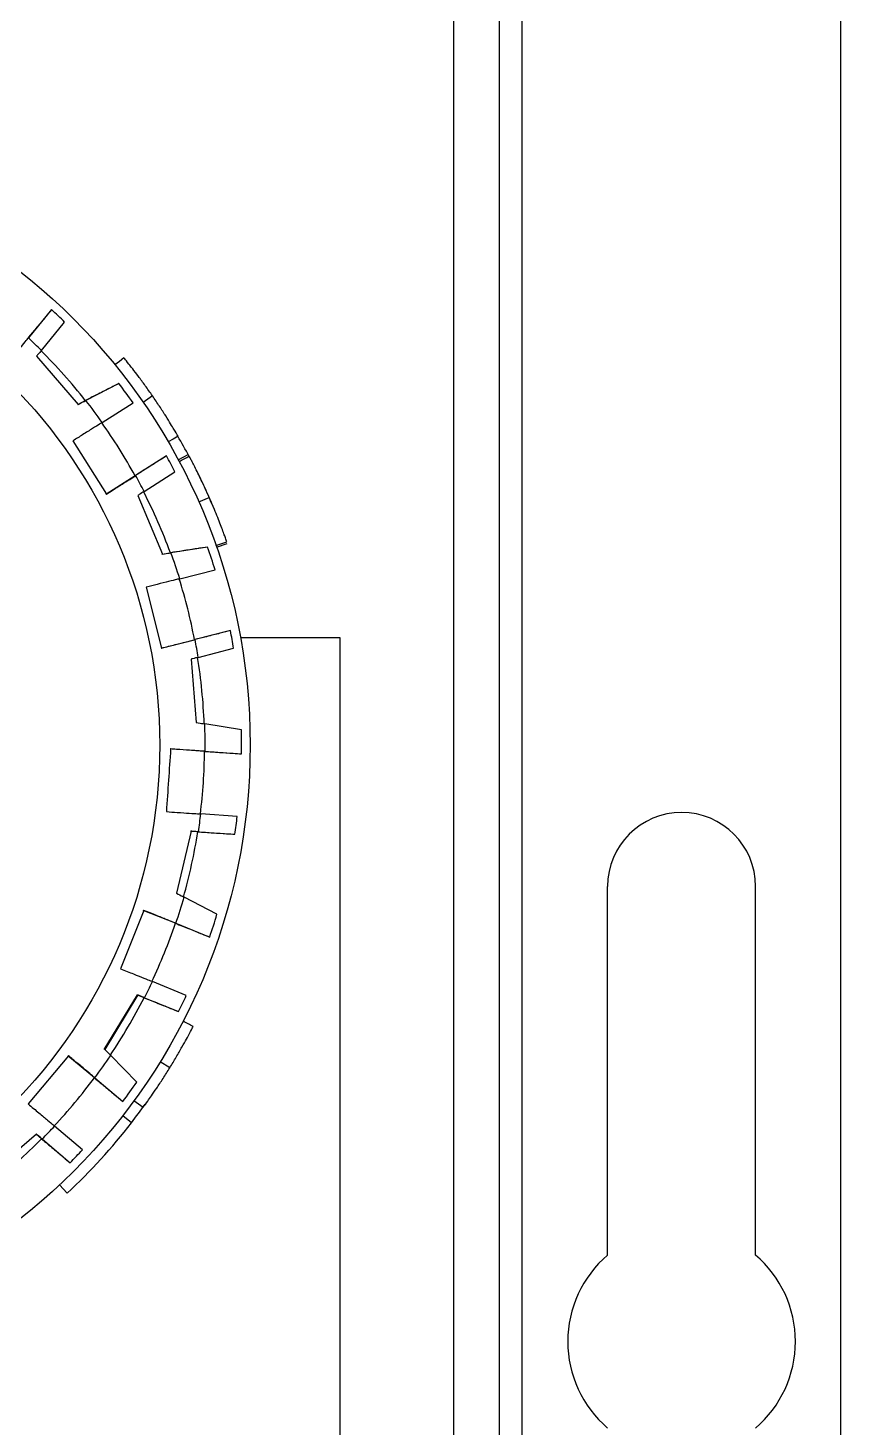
# Model space of a CAD drawing. Extents: x 75 to 2075, y 25 to 1460.
# Drawn here: x 693.9 to 753.4, y 643.3 to 745.8 of the extents above; entities that cross this region are included whole.
import ezdxf

# ---------------------------------------------------------------- set-up
doc = ezdxf.new("R2010")
doc.units = 0
doc.header["$LTSCALE"] = 5
doc.linetypes.add('SLD-KATı', pattern=[0])
doc.layers.get('0').update_dxf_attribs({"linetype": 'CONTINUOUS'})

msp = doc.modelspace()

# ---------------------------------------------------------------- linework, layer by layer
at = {"color": 7, "linetype": 'SLD-KATı'}
for p, q in [((753.427, 566.264), (753.427, 1296.028)), ((728.427, 566.264), (728.427, 977.154)), ((695.645, 725.182), (693.945, 723.104)), ((694.891, 722.19), (696.594, 724.272)), ((694.547, 721.777), (697.585, 718.241)), ((700.569, 719.767), (698.147, 718.526)), ((703.026, 718.861), (702.34, 718.388)), ((697.552, 718.243), (698.107, 718.523)), ((697.577, 718.241), (697.554, 718.241)), ((699.348, 716.918), (701.604, 718.357)), ((697.205, 715.571), (699.652, 711.676)), ((704.051, 714.462), (701.794, 713.022)), ((704.917, 714.18), (705.642, 714.57)), ((704.917, 714.181), (705.641, 714.57)), ((705.642, 714.57), (705.641, 714.57)), ((699.615, 711.676), (701.756, 713.02)), ((702.412, 711.861), (704.673, 713.303)), ((701.957, 711.574), (703.753, 707.273)), ((706.418, 711.094), (707.18, 711.43)), ((707.06, 707.791), (704.375, 707.37)), ((707.675, 707.905), (708.462, 708.18)), ((707.715, 707.775), (708.503, 708.048)), ((703.722, 707.274), (704.336, 707.369)), ((703.745, 707.273), (703.722, 707.273)), ((705.021, 705.469), (707.61, 706.13)), ((702.567, 704.851), (703.69, 700.39)), ((708.733, 701.669), (706.144, 701.009)), ((703.653, 700.39), (706.104, 701.007)), ((716.76, 701.146), (709.467, 701.146)), ((716.76, 587.813), (716.76, 701.146)), ((705.851, 699.582), (706.23, 694.936)), ((706.372, 699.713), (708.967, 700.375)), ((709.534, 694.394), (706.851, 694.835)), ((706.839, 692.828), (704.317, 692.999)), ((706.878, 692.828), (709.543, 692.645)), ((709.233, 688.056), (706.568, 688.238)), ((705.848, 686.972), (704.773, 682.437)), ((705.817, 686.972), (705.84, 686.972)), ((706.345, 686.936), (705.817, 686.972)), ((706.384, 686.936), (709.055, 686.753)), ((707.746, 680.89), (705.333, 682.148)), ((736.344, 655.93), (736.344, 682.931)), ((747.177, 655.93), (747.177, 682.931)), ((702.39, 681.175), (700.677, 676.906)), ((704.699, 680.233), (702.354, 681.175)), ((704.739, 680.231), (707.215, 679.223)), ((705.501, 674.954), (703.025, 675.962)), ((699.494, 670.999), (701.918, 674.981)), ((701.949, 674.981), (699.526, 670.999)), ((702.409, 674.782), (701.917, 674.98)), ((701.918, 674.981), (701.941, 674.981)), ((702.448, 674.78), (704.93, 673.77)), ((696.869, 670.536), (693.921, 667.006)), ((698.772, 668.916), (696.833, 670.536)), ((701.873, 668.598), (699.969, 670.552)), ((704.289, 669.641), (703.58, 670.079)), ((698.811, 668.913), (700.852, 667.178)), ((701.497, 665.626), (700.843, 666.136)), ((694.536, 664.781), (691, 661.744)), ((694.91, 664.439), (694.502, 664.779)), ((694.505, 664.781), (694.528, 664.781)), ((697.904, 663.647), (695.862, 665.382)), ((694.948, 664.436), (696.994, 662.697)), ((696.791, 660.468), (696.223, 661.073)), ((696.79, 660.468), (696.223, 661.073)), ((696.79, 660.468), (696.791, 660.468))]:
    msp.add_line(p, q, dxfattribs=at)
at = {"color": 8, "linetype": 'SLD-KATı'}
for p, q in [((725.094, 567.813), (725.094, 977.154)), ((730.094, 566.264), (730.094, 977.154))]:
    msp.add_line(p, q, dxfattribs=at)
at = {"color": 7, "linetype": 'SLD-KATı', "flags": 128}
for points in [[(700.926, 721.657), (700.603, 721.394), (700.279, 721.131)], [(704.895, 715.912), (704.534, 715.702), (704.174, 715.493)], [(702.335, 666.742), (701.999, 666.988), (701.662, 667.233)]]:
    msp.add_lwpolyline(points, dxfattribs=at)
at = {"color": 7, "linetype": 'SLD-KATı'}
for centre, radius in [((666.006, 693.285), 44.167), ((666.045, 693.285), 37.51)]:
    msp.add_circle(centre, radius, dxfattribs=at)
for centre, radius, start, end in [((665.971, 693.247), 43.593, 45.37319, 47.10166), ((665.907, 693.145), 41.033, 45.06057, 46.89746), ((666.011, 693.288), 40.829, 38.17633, 45.05618), ((665.964, 693.255), 43.593, 35.15859, 37.45773), ((666.063, 693.3), 40.812, 35.3579, 38.17572), ((666.018, 693.291), 40.821, 28.90055, 35.3604), ((665.878, 693.226), 45.121, 28.02934, 30.18566), ((666.143, 693.357), 43.387, 27.36941, 29.10605), ((665.963, 693.243), 40.928, 27.05832, 28.89991), ((666.008, 693.285), 40.833, 20.17634, 27.05554), ((666.047, 693.298), 43.499, 17.15701, 19.4611), ((666.012, 693.274), 40.871, 17.36073, 20.17442), ((666.007, 693.285), 40.834, 10.90158, 17.35937), ((666.012, 693.285), 43.536, 9.37252, 11.10312), ((665.982, 693.275), 40.899, 9.05721, 10.90018), ((666.005, 693.285), 40.836, 2.1767, 9.05535), ((666.04, 693.285), 40.841, 359.35905, 2.17493), ((666.003, 693.285), 43.545, 359.15853, 1.46016), ((666.008, 693.285), 40.834, 352.90149, 359.35931), ((665.973, 693.295), 40.908, 351.0577, 352.90017), ((741.76, 682.931), 5.417, 0, 180), ((666.026, 693.282), 43.521, 351.37127, 353.10255), ((666.012, 693.284), 40.83, 344.1762, 351.05597), ((666.046, 693.284), 40.835, 341.35912, 344.17544), ((666.013, 693.283), 40.828, 334.90078, 341.35944), ((666.059, 693.269), 43.486, 341.15654, 343.46119), ((666.224, 693.195), 40.636, 333.05257, 334.90747), ((666.012, 693.283), 40.829, 326.1759, 333.05576), ((666.088, 693.245), 43.45, 333.37058, 335.10474), ((665.983, 693.326), 40.911, 323.36182, 326.17289), ((665.998, 693.292), 40.845, 316.90285, 323.35895), ((665.951, 693.324), 43.609, 323.16191, 325.46021), ((665.935, 693.32), 45.059, 322.07508, 324.2344), ((666.002, 693.284), 44.998, 313.17485, 322.07424), ((666.113, 693.217), 40.741, 315.05417, 316.90424), ((666, 693.294), 40.845, 308.17738, 315.05453), ((666.093, 693.204), 43.423, 315.36868, 317.1039), ((741.76, 649.597), 8.333, 130.5416, 229.4584), ((741.76, 649.597), 8.333, 310.5416, 49.4584)]:
    msp.add_arc(centre, radius, start, end, dxfattribs=at)
for points, knots in [([(695.645, 725.182), (695.485, 724.99), (695.166, 724.608), (694.535, 723.852), (694.102, 723.333), (693.908, 723.101)], [0, 0, 0, 0, 0.3557056, 0.7114003, 1, 1, 1, 1]), ([(692.324, 721.161), (692.552, 721.434), (693.009, 721.981), (693.538, 722.616), (693.866, 723.009), (693.921, 723.075), (693.945, 723.104)], [0, 0, 0, 0, 0.2645809, 0.5292883, 0.7936662, 1, 1, 1, 1]), ([(694.891, 722.19), (694.883, 722.18), (694.853, 722.144), (694.72, 721.985), (694.57, 721.805), (694.547, 721.777)], [0, 0, 0, 0, 0.2423493, 0.8820954, 1, 1, 1, 1]), ([(703.026, 718.861), (702.849, 719.114), (702.495, 719.619), (701.981, 720.314), (701.555, 720.87), (701.203, 721.316), (700.946, 721.634), (700.933, 721.649), (700.926, 721.657)], [0, 0, 0, 0, 0.1264944, 0.2525524, 0.3776599, 0.5024582, 0.7511081, 1, 1, 1, 1]), ([(700.569, 719.767), (700.341, 719.652), (699.887, 719.423), (698.994, 718.971), (698.382, 718.662), (698.107, 718.523)], [0, 0, 0, 0, 0.35538008, 0.71056979, 1, 1, 1, 1]), ([(704.895, 715.912), (704.887, 715.926), (704.871, 715.955), (704.694, 716.26), (704.376, 716.789), (704.016, 717.369), (703.547, 718.097), (703.2, 718.606), (703.026, 718.861)], [0, 0, 0, 0, 0.24892122, 0.49750183, 0.62236769, 0.7475689, 0.87348854, 1, 1, 1, 1]), ([(697.585, 718.241), (697.758, 718.329), (698.054, 718.479), (698.119, 718.512), (698.147, 718.526)], [0, 0, 0, 0, 0.5833581, 1, 1, 1, 1]), ([(699.348, 716.918), (699.3, 716.888), (699.206, 716.828), (698.676, 716.495), (697.983, 716.06), (697.444, 715.721), (697.205, 715.571)], [0, 0, 0, 0, 0.2637563, 0.5275914, 0.7916145, 1, 1, 1, 1]), ([(704.051, 714.462), (703.84, 714.329), (703.419, 714.064), (702.585, 713.541), (702.012, 713.181), (701.756, 713.02)], [0, 0, 0, 0, 0.3557112, 0.7113948, 1, 1, 1, 1]), ([(704.977, 714.055), (705.1, 714.12), (705.345, 714.251), (705.59, 714.381), (705.712, 714.447)], [0, 0, 0, 0, 0.5000297, 1, 1, 1, 1]), ([(707.18, 711.43), (707.007, 711.816), (706.746, 712.395), (706.404, 713.101), (706.17, 713.569), (705.973, 713.954), (705.819, 714.248), (705.746, 714.384), (705.716, 714.441), (705.713, 714.445), (705.712, 714.447)], [0, 0, 0, 0, 0.2516852, 0.3774709, 0.5027916, 0.6279259, 0.752074, 0.8760121, 0.9380083, 1, 1, 1, 1]), ([(699.652, 711.676), (699.953, 711.865), (700.556, 712.244), (701.256, 712.684), (701.69, 712.956), (701.763, 713.002), (701.794, 713.022)], [0, 0, 0, 0, 0.2645902, 0.5292804, 0.7936647, 1, 1, 1, 1]), ([(707.559, 710.534), (707.312, 711.109), (706.943, 711.97), (706.536, 712.822), (706.377, 713.148), (706.359, 713.185), (706.351, 713.203)], [0, 0, 0, 0, 0.5019593, 0.7517014, 0.8761391, 1, 1, 1, 1]), ([(702.412, 711.861), (702.401, 711.854), (702.361, 711.829), (702.185, 711.718), (701.987, 711.594), (701.957, 711.574)], [0, 0, 0, 0, 0.2423438, 0.8821019, 1, 1, 1, 1]), ([(708.462, 708.18), (708.439, 708.246), (708.405, 708.344), (708.259, 708.751), (708.105, 709.169), (707.911, 709.675), (707.611, 710.429), (707.353, 711.03), (707.18, 711.43)], [0, 0, 0, 0, 0.2474232, 0.3728794, 0.4967249, 0.6215928, 0.7480632, 1, 1, 1, 1]), ([(707.06, 707.791), (706.809, 707.752), (706.306, 707.674), (705.317, 707.521), (704.64, 707.416), (704.336, 707.369)], [0, 0, 0, 0, 0.35537936, 0.7105717, 1, 1, 1, 1]), ([(703.753, 707.273), (703.945, 707.303), (704.273, 707.354), (704.345, 707.365), (704.375, 707.37)], [0, 0, 0, 0, 0.58336, 1, 1, 1, 1]), ([(705.021, 705.469), (704.966, 705.456), (704.858, 705.428), (704.251, 705.275), (703.458, 705.075), (702.84, 704.92), (702.567, 704.851)], [0, 0, 0, 0, 0.2637594, 0.5275878, 0.7916158, 1, 1, 1, 1]), ([(708.733, 701.669), (708.492, 701.608), (708.009, 701.487), (707.054, 701.246), (706.398, 701.081), (706.104, 701.007)], [0, 0, 0, 0, 0.3557072, 0.7114049, 1, 1, 1, 1]), ([(703.69, 700.39), (704.035, 700.477), (704.726, 700.651), (705.528, 700.853), (706.024, 700.978), (706.107, 700.999), (706.144, 701.009)], [0, 0, 0, 0, 0.2645975, 0.5292964, 0.7936768, 1, 1, 1, 1]), ([(706.372, 699.713), (706.359, 699.71), (706.314, 699.698), (706.113, 699.648), (705.886, 699.59), (705.851, 699.582)], [0, 0, 0, 0, 0.242343, 0.8821004, 1, 1, 1, 1]), ([(706.23, 694.936), (706.421, 694.905), (706.749, 694.851), (706.821, 694.84), (706.851, 694.835)], [0, 0, 0, 0, 0.5833562, 1, 1, 1, 1]), ([(704.354, 692.999), (704.302, 692.234), (704.199, 690.704), (704.095, 689.174), (704.043, 688.409)], [0, 0, 0, 0, 0.5000108, 1, 1, 1, 1]), ([(706.878, 692.828), (706.865, 692.829), (706.818, 692.832), (706.495, 692.854), (705.775, 692.903), (704.997, 692.955), (704.496, 692.989), (704.354, 692.999)], [0, 0, 0, 0, 0.1029879, 0.3668076, 0.6306153, 0.8946802, 1, 1, 1, 1]), ([(706.839, 692.828), (707.213, 692.803), (707.96, 692.753), (708.909, 692.688), (709.347, 692.659), (709.543, 692.645)], [0, 0, 0, 0, 0.3562662, 0.7125459, 1, 1, 1, 1]), ([(704.043, 688.409), (704.316, 688.391), (704.946, 688.348), (705.768, 688.293), (706.299, 688.257), (706.52, 688.242), (706.555, 688.239), (706.568, 688.238)], [0, 0, 0, 0, 0.2028915, 0.4675469, 0.7317955, 0.8970577, 1, 1, 1, 1]), ([(706.384, 686.936), (706.372, 686.937), (706.325, 686.94), (706.118, 686.954), (705.884, 686.97), (705.848, 686.972)], [0, 0, 0, 0, 0.2423413, 0.8821032, 1, 1, 1, 1]), ([(706.345, 686.936), (706.72, 686.911), (707.471, 686.86), (708.421, 686.796), (708.86, 686.766), (709.055, 686.753)], [0, 0, 0, 0, 0.35705434, 0.71413404, 1, 1, 1, 1]), ([(704.773, 682.437), (704.946, 682.348), (705.241, 682.196), (705.306, 682.162), (705.333, 682.148)], [0, 0, 0, 0, 0.5833556, 1, 1, 1, 1]), ([(704.739, 680.231), (704.687, 680.252), (704.582, 680.294), (704.002, 680.528), (703.243, 680.833), (702.651, 681.07), (702.39, 681.175)], [0, 0, 0, 0, 0.2637623, 0.5275908, 0.7916217, 1, 1, 1, 1]), ([(704.699, 680.233), (705.047, 680.094), (705.743, 679.814), (706.625, 679.46), (707.032, 679.297), (707.215, 679.223)], [0, 0, 0, 0, 0.3562704, 0.7125477, 1, 1, 1, 1]), ([(700.677, 676.906), (701.007, 676.773), (701.668, 676.508), (702.435, 676.2), (702.91, 676.009), (702.99, 675.977), (703.025, 675.962)], [0, 0, 0, 0, 0.26459596, 0.52929508, 0.79367829, 1, 1, 1, 1]), ([(702.448, 674.78), (702.436, 674.785), (702.393, 674.803), (702.2, 674.88), (701.983, 674.967), (701.949, 674.981)], [0, 0, 0, 0, 0.2423385, 0.8820921, 1, 1, 1, 1]), ([(702.409, 674.782), (702.758, 674.642), (703.456, 674.362), (704.34, 674.007), (704.748, 673.843), (704.93, 673.77)], [0, 0, 0, 0, 0.35705163, 0.71413249, 1, 1, 1, 1]), ([(706.004, 672.682), (705.88, 672.746), (705.633, 672.873), (705.386, 673), (705.263, 673.064)], [0, 0, 0, 0, 0.5000273, 1, 1, 1, 1]), ([(704.289, 669.641), (704.449, 669.904), (704.77, 670.431), (705.2, 671.181), (705.538, 671.794), (705.805, 672.294), (705.992, 672.657), (706, 672.674), (706.004, 672.682)], [0, 0, 0, 0, 0.1264985, 0.2525502, 0.3776565, 0.5024565, 0.7511091, 1, 1, 1, 1]), ([(699.526, 670.999), (699.662, 670.862), (699.896, 670.626), (699.947, 670.574), (699.969, 670.552)], [0, 0, 0, 0, 0.5833551, 1, 1, 1, 1]), ([(698.811, 668.913), (698.768, 668.949), (698.682, 669.021), (698.202, 669.422), (697.574, 669.947), (697.085, 670.356), (696.869, 670.536)], [0, 0, 0, 0, 0.26375728, 0.5275832, 0.79162001, 1, 1, 1, 1]), ([(702.335, 666.742), (702.345, 666.755), (702.366, 666.782), (702.575, 667.067), (702.932, 667.572), (703.319, 668.134), (703.798, 668.857), (704.125, 669.379), (704.289, 669.641)], [0, 0, 0, 0, 0.2489205, 0.4975008, 0.6223698, 0.7475671, 0.8734908, 1, 1, 1, 1]), ([(698.772, 668.916), (699.06, 668.676), (699.635, 668.195), (700.365, 667.586), (700.702, 667.304), (700.852, 667.178)], [0, 0, 0, 0, 0.3562721, 0.7125486, 1, 1, 1, 1]), ([(693.921, 667.006), (694.194, 666.777), (694.74, 666.321), (695.375, 665.79), (695.767, 665.462), (695.833, 665.406), (695.862, 665.382)], [0, 0, 0, 0, 0.2645918, 0.5292818, 0.7936666, 1, 1, 1, 1]), ([(694.948, 664.436), (694.938, 664.444), (694.902, 664.475), (694.743, 664.608), (694.564, 664.758), (694.536, 664.781)], [0, 0, 0, 0, 0.242345, 0.8821009, 1, 1, 1, 1]), ([(694.91, 664.439), (695.198, 664.198), (695.776, 663.716), (696.506, 663.105), (696.844, 662.823), (696.994, 662.697)], [0, 0, 0, 0, 0.35705176, 0.71412768, 1, 1, 1, 1])]:
    msp.add_open_spline(points, degree=3, knots=knots, dxfattribs=at)

doc.saveas('drawing.dxf')
